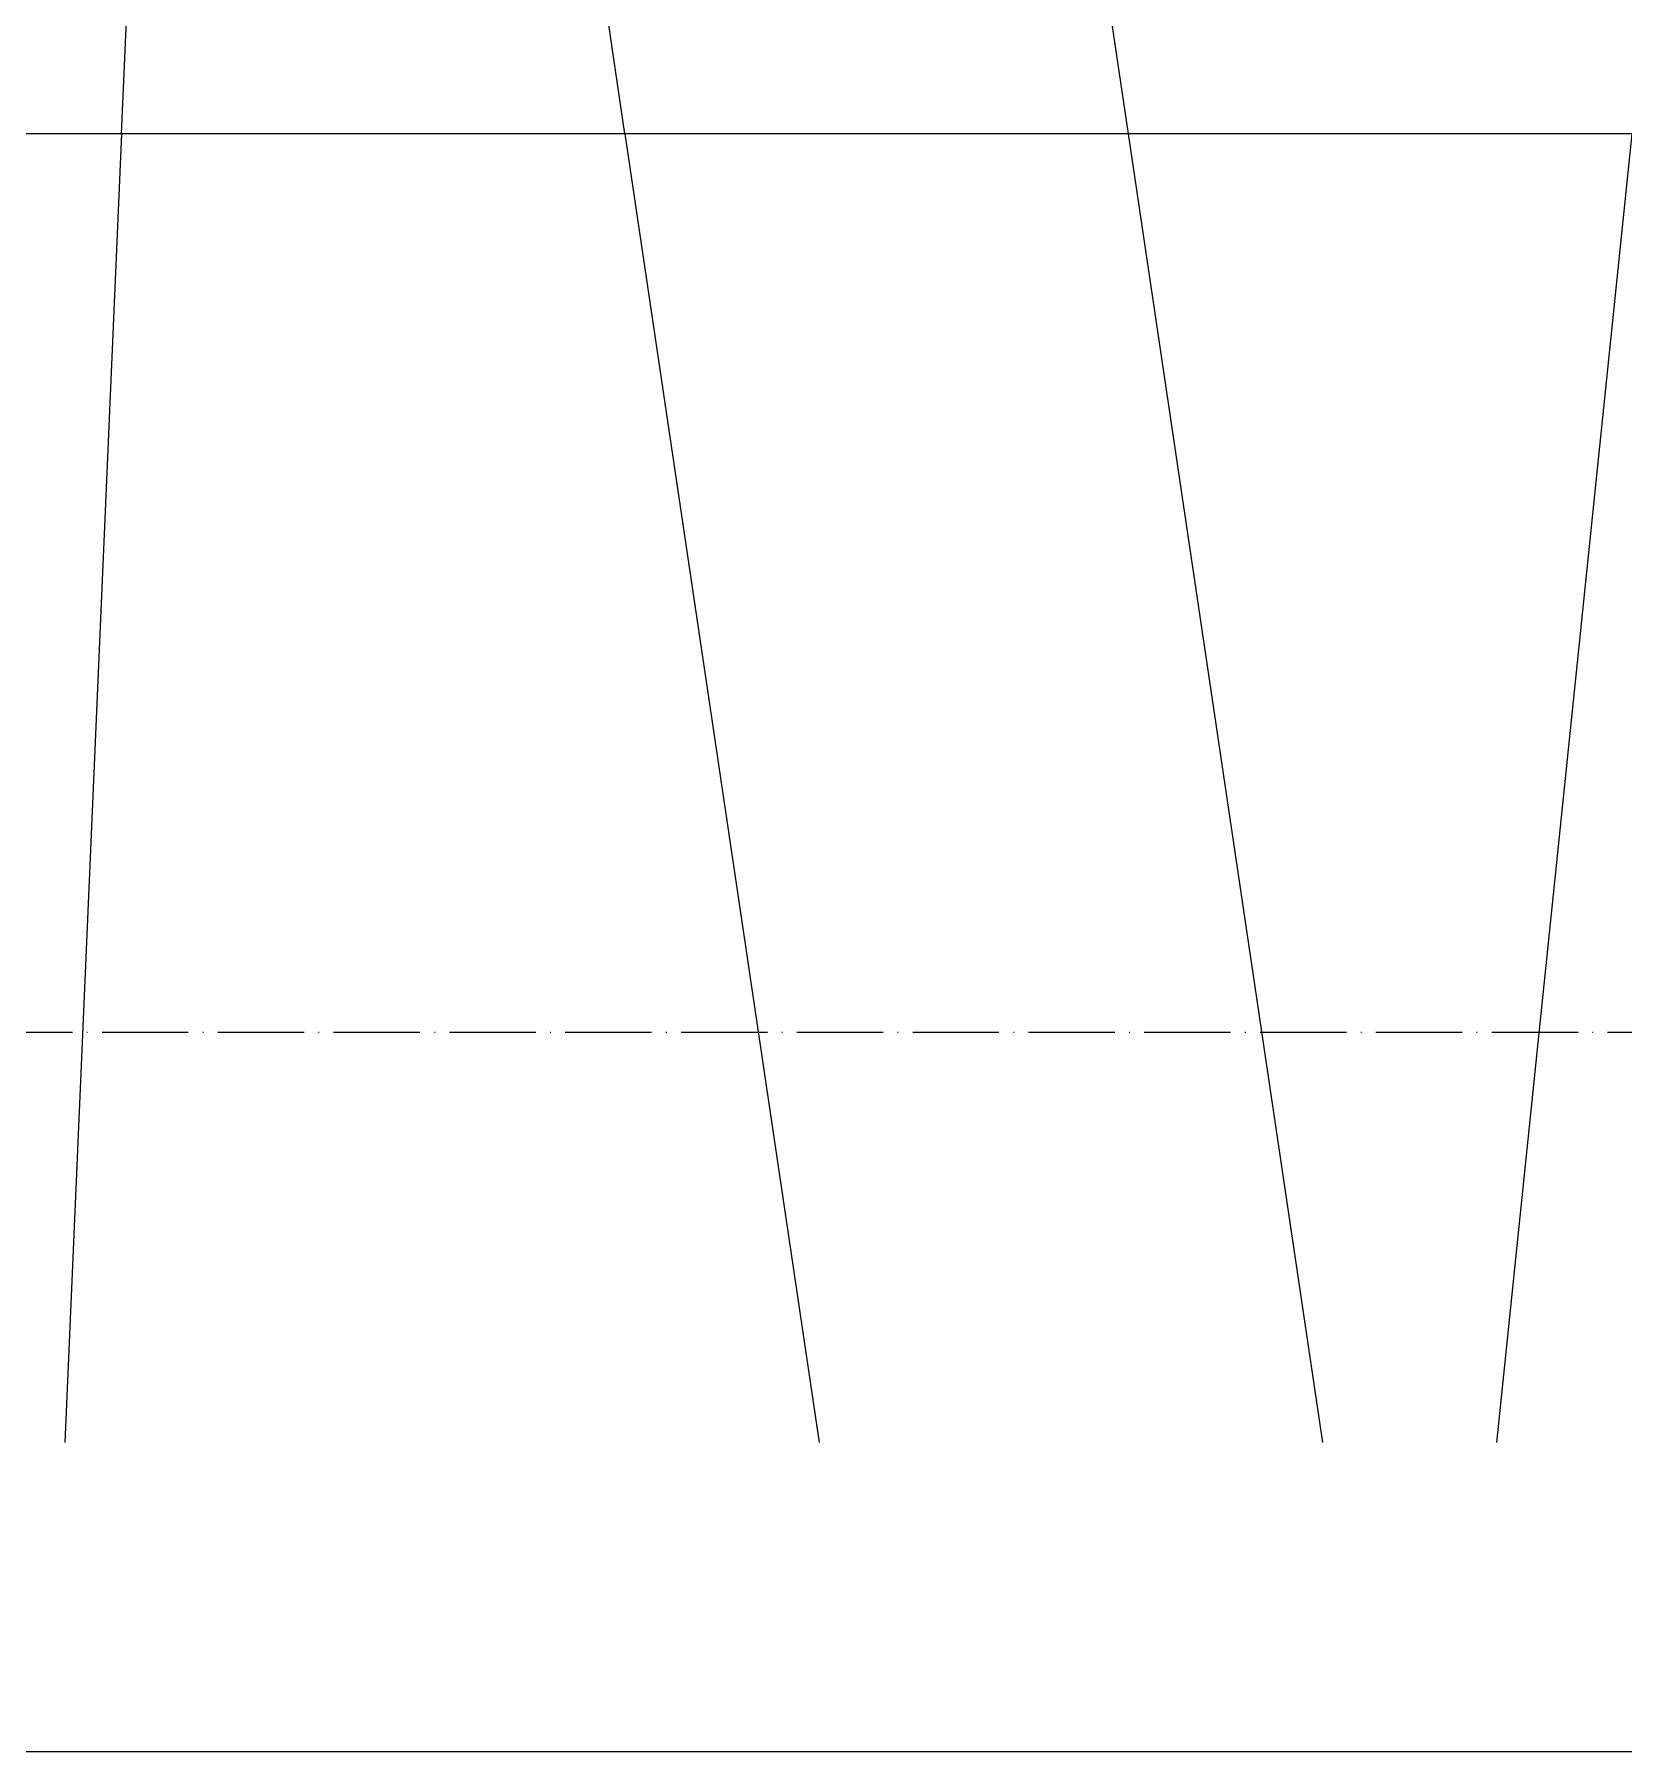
# Model space of a CAD drawing. Header units: millimetres. Extents: x -5016 to 62892, y -6019 to 88916.
# Drawn here: x 13873.1 to 14094, y 81899.6 to 82138.5 of the extents above; entities that cross this region are included whole.
import ezdxf

# ---------------------------------------------------------------- set-up
doc = ezdxf.new("R2010")
doc.units = ezdxf.units.MM
doc.linetypes.add('Осевая 12-2-2', pattern=[16, 12, -2, 0, -2])
for name, color, linetype, lineweight in [('A-DETL-GENF', 9, 'Continuous', 13), ('A-WALL-PATT', 8, 'Continuous', 13), ('I-FURN', 9, 'Continuous', 13), ('S-GRID', 8, 'Continuous', 13), ('АР_подложка', 8, 'Continuous', 13)]:
    doc.layers.add(name, color=color, linetype=linetype, lineweight=lineweight)

# ---------------------------------------------------------------- blocks, each defined once
blk = doc.blocks.new('INT 18 Шкаф - INT 18 Шкаф-2869673-Планировочное решение')
at = {"layer": 'A-DETL-GENF'}
for p, q in [((105, 125), (123.82, 307)), ((148, 307), (175, 125)), ((245, 125), (218, 307)), ((315, 125), (322.86, 307)), ((0, 125), (350, 125)), ((175, 125), (202, -57)), ((245, 125), (272, -57)), ((315, 125), (307.14, -57))]:
    blk.add_line(p, q, dxfattribs=at)
at = {"layer": 'I-FURN', "color": 39}
blk.add_line((-350, 350), (350, 350), dxfattribs=at)
blk = doc.blocks.new('АР_bath')
at = {"layer": 'A-WALL-PATT', "lineweight": 9}
h = blk.add_hatch(dxfattribs=at)
h.set_pattern_fill('FP_1', color=256, style=0, pattern_type=2)
h.set_pattern_definition([(0, (0, 0), (571.5, 571.5), [71.437, -500.062]), (90, (0, 0), (-571.5, 571.5), [71.437, -500.062]), (135, (71.44, 0), (-571.501, 0), [101.028, -707.195]), (0, (71.44, 321.47), (571.5, 571.5), [71.437, -500.062]), (45, (107.16, 285.75), (0, 571.501), [50.514, -757.709]), (135, (107.16, 285.75), (-571.501, 0), [50.514, -757.709]), (0, (285.75, 464.34), (571.5, 571.5), [101.028, -470.472]), (45, (285.75, 464.34), (0, 571.501), [71.437, -736.786]), (135, (386.78, 464.34), (-571.501, 0), [71.437, -736.786]), (90, (392.9, 142.9), (-571.5, 571.5), [71.437, -500.062]), (45, (392.9, 142.88), (0, 571.501), [50.514, -757.709]), (135, (428.62, 178.6), (-571.501, 0), [50.514, -757.709]), (0, (71.44, 142.9), (571.5, 571.5), [35.719, -478.631]), (0, (500.06, 285.75), (571.5, 571.5), [35.719, -478.631]), (90, (321.47, 357.2), (-571.5, 571.5), [35.719, -478.631]), (135, (392.9, 35.7), (-571.501, 0), [50.514, -757.709]), (135, (142.88, 428.62), (-571.501, 0), [50.514, -757.709]), (45, (267.9, 187.52), (0, 571.501), [50.514, -757.709]), (90, (196.45, 71.44), (-571.5, 571.5), [8.93, -562.57]), (90, (223.24, 312.54), (-571.5, 571.5), [8.93, -562.57]), (90, (491.13, 410.77), (-571.5, 571.5), [8.93, -562.57]), (90, (500.06, 107.16), (-571.5, 571.5), [8.93, -562.57])])
h.paths.add_polyline_path([(14668.19, 6372.64), (16868.19, 6372.64), (16868.19, 6572.64), (14668.19, 6572.64), (14668.19, 6389.84)])
at = {"layer": 'S-GRID', "linetype": 'Осевая 12-2-2'}
blk.add_line((18268.19, 6672.64), (-101.73, 6672.64), dxfattribs=at)
at = {"layer": 'I-FURN', "color": 39, "rotation": 180}
blk.add_blockref('INT 18 Шкаф - INT 18 Шкаф-2869673-Планировочное решение', (16368.19, 6922.64), dxfattribs=at)

msp = doc.modelspace()

# ---------------------------------------------------------------- block references
at = {"layer": 'АР_подложка'}
msp.add_blockref('АР_bath', (-2168, 75327), dxfattribs=at)

doc.saveas('drawing.dxf')
